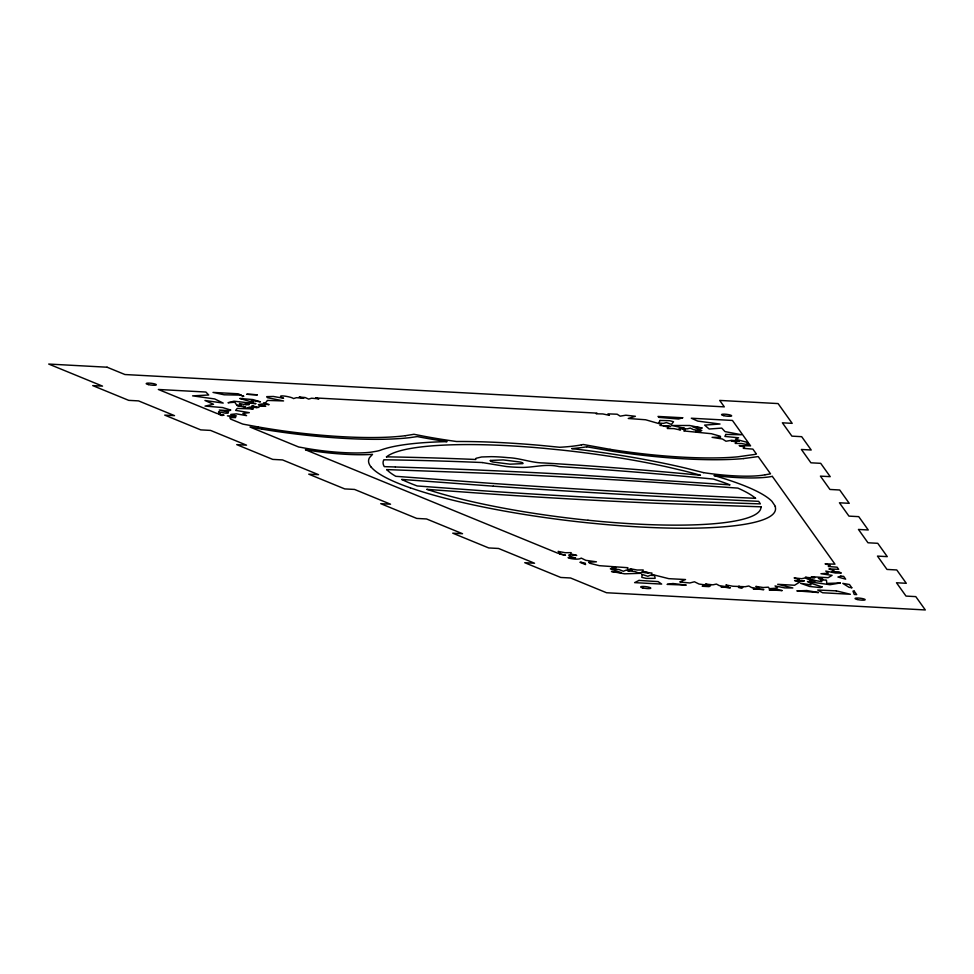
<?xml version="1.0" encoding="UTF-8"?>
<svg xmlns="http://www.w3.org/2000/svg" width="974" height="974" viewBox="0 0 974 974"><rect width="100%" height="100%" fill="white"/><g stroke="black" fill="none" stroke-linecap="round" stroke-linejoin="round"><path stroke-width="1.46" d="M490.409 460.446L503.168 459.911L520.286 462.053A7.049 1.23 6.9 0 1 522.843 463.636L510.084 464.172L492.966 462.017A7.049 1.23 6.9 0 1 490.433 460.459M581.405 444.85L583.28 444.497L610.065 449.331M772.175 476.383L769.789 476.81A65.915 11.554 6.9 0 1 713.991 475.531A203.895 35.758 6.9 0 1 771.968 501.367L775.146 506.03A7.208 1.266 6.9 0 1 775.353 506.541M765.101 474.788L770.531 473.851L758.21 456.575L743.503 458.571M764.931 474.813L762.472 475.239A57.576 10.093 6.9 0 1 703.484 472.621M405.367 435.707L413.962 434.282L424.591 436.364A123.369 21.635 6.9 0 0 453.969 441.149L456.526 441.502A203.761 35.734 6.9 0 1 503.655 442.732A206.184 36.16 6.9 0 1 541.398 445.471L559.709 447.273A127.35 22.329 6.9 0 0 581.454 444.862M700.83 430.715L695.57 430.995L696.386 431.847L701.791 430.471L692.453 426.661L702.23 428.036L689.677 425.504L671.731 425.492L684.503 428.268L681.739 428.414L687.084 428.913L690.274 428.073L693.537 429.668L700.903 430.691M761.157 506.821L659.422 503.363A1387.78 243.366 6.9 0 1 491.919 494.074L426.892 489.362M395.371 466.972L384.28 466.643A190.1 33.335 6.9 0 1 383.853 459.789A851.617 149.351 6.9 0 1 482.349 462.54M386.617 469.59L493.818 473.51A1644.088 288.316 6.9 0 1 669.735 483.287L737.878 488.108A189.638 33.262 6.9 0 1 755.641 498.323L711.677 496.314A2140.219 375.319 6.9 0 1 488.218 483.141L395.785 476.31A190.222 33.359 6.9 0 1 386.727 469.626M493.27 486.16L401.629 479.415A188.956 33.14 6.9 0 0 417.201 485.965L484.041 490.859A1373.523 240.87 6.9 0 0 656.013 500.429L760.365 503.887L758.685 501.342L714.977 499.248A2153.502 377.656 6.9 0 1 493.282 486.172M587.992 520.238L600.654 521.455A191.574 33.591 6.9 0 0 635.705 524A190.222 33.359 6.9 0 0 760.974 506.797M261.702 429.096L249.977 427.026L298.787 447.042A4.249 0.743 6.9 0 1 300.479 447.297L305.617 448.247A58.489 10.251 6.9 0 0 371.216 452.143L376.122 451.315A52.73 9.241 6.9 0 0 380.457 450.207A205.709 36.075 6.9 0 1 447.103 441.624A134.534 23.595 6.9 0 1 417.31 436.583L410.346 437.582A139.452 24.46 6.9 0 1 261.702 429.084M586.725 446.786L611.027 450.999A136.871 24.009 6.9 0 0 743.515 458.571M258.268 426.965L246.751 424.822A21.258 3.726 6.9 0 1 242.684 424.043L230.631 419.1L229.827 417.676L235.647 417.517L227.405 415.861L236.439 415.971L230.741 414.437L236.451 413.853L246.58 415.654L242.891 413.426L249.307 412.659L235.635 410.383L237.193 408.423L253.289 408.934L247.554 407.777L249.941 407.035L257.319 407.656L251.864 405.829L258.792 407.473L259.194 406.195L265.707 406.292L258.402 404.685L261.75 404.003L269.128 404.636L263.443 403.09L265.184 403.297L267.46 400.424L283.568 400.935L267.424 397.684L266.693 396.625L273.414 396.467L283.556 398.269C273.536 393.91 291.299 396.54 293.527 398.585L296.413 397.684L303.791 398.317L299.152 397.063L305.118 397.526L308.685 399.109L311.57 398.22L318.948 398.841L315.649 397.952L596.989 413.134L596.222 413.804L602.796 413.938L609.407 415.338L607.995 413.865L617.139 414.218L620.182 416.154L625.868 415.204L635.401 416.288L628.254 418.479L645.616 419.77L661.285 424.274L659.958 425.431L670.709 426.454L663.172 425.784L668.639 427.343L667.312 428.499L673.886 428.621L680.497 430.033L679.085 428.56L680.558 428.475L685.124 429.778L683.785 430.934L711.47 433.722L720.285 436.242L720.638 437.204L712.079 437.338L722.477 439.018L725.959 441.234L731.644 440.285L739.363 441.161L731.097 440.698L736.563 442.245L735.236 443.401L741.811 443.535L748.409 444.935L747.009 443.462L748.787 443.365L750.577 445.873L739.169 445.629L744.635 447.188L743.308 448.344L752.89 449.111L756.421 454.067A43.124 7.561 6.9 0 1 751.843 454.846L737.829 456.818A128.629 22.56 6.9 0 1 610.065 449.331M703.484 472.621L685.964 468.202A203.87 35.758 6.9 0 0 571.653 448.588A134.643 23.607 6.9 0 0 586.762 446.786M482.386 462.565L506.285 466.522A41.03 7.195 6.9 0 0 514.954 467.179A41.249 7.232 6.9 0 0 523.257 467.423C535.578 467.179 546.633 463.563 559.161 466.619A813.716 142.703 6.9 0 1 690.809 476.907L713.394 479.074A188.506 33.055 6.9 0 1 730.013 484.857L573.796 474.715A1685.945 295.658 6.9 0 0 395.407 466.996M410.285 487.852L405.695 486.196A204.004 35.77 6.9 0 1 371.63 467.581A7.281 1.278 6.9 0 1 371.106 467.021M370.984 466.887L370.936 466.826A204.82 35.916 6.9 0 1 369.536 457.622L372.518 454.334A66.816 11.712 6.9 0 1 305.41 449.744L557.737 553.183L560.342 552.94L558.102 551.394L565.078 552.708L571.19 552.648L570.715 553.926L576.73 555.423L569.473 554.912L568.743 555.204L570.009 555.192L569.534 556.471L575.561 557.968C557.42 555.752 577.594 561.377 581.186 558.065L585.812 560.33L596.441 561.815L588.673 562.217L589.623 563.24L599.327 565.675L627.901 567.708L627.378 569.108L632.065 570.277L630.141 568.719L637.118 570.021L643.23 569.973L642.755 571.239L648.769 572.749L641.513 572.225L651.959 573.029L651.484 574.307L668.773 578.666L685.538 579.542L679.755 581.868L680.388 582.087L689.848 582.963L694.438 581.782L699.064 584.047L709.693 585.532L702.23 586.263L709.06 586.64L710.618 585.63L705.419 584.059L712.895 584.826L716.438 584.071L719.348 585.642L726.251 586.665L728.126 586.482L725.886 584.948L732.862 586.251L745.147 586.725L748.811 585.995L751.599 587.553L757.273 588.418L759.355 587.992L755.836 586.397L763.19 587.517L768.401 587.164L769.326 588.6L776.059 589.976L769.156 589.879L782.195 590.585L770.215 588.613L777.581 588.089L775.061 585.946L784.74 587.894L792.86 587.955L777.69 584.315L794.565 585.252L799.678 582.099L794.577 580.528L804.378 580.857L797.377 580.565L799.216 579.493L794.114 577.911L801.602 578.702L805.255 577.972L808.992 579.676L810.49 578.812L805.388 577.229L812.876 578.02L815.007 577.594L811.305 576.742L828.18 577.692L832.088 575.342L820.936 573.735L828.302 573.211L825.782 571.068L835.461 573.016L841.317 573.065L838.967 571.86L832.161 571.628L834 570.545L828.911 568.974L838.638 569.315L837.129 567.197L828.338 566.503L830.177 565.419L825.088 563.849L834.962 564.153L772.309 476.335M775.158 506.517A204.832 35.916 6.9 0 1 640.575 527.007A206.245 36.172 6.9 0 1 602.845 524.268L588.637 522.904A205.222 35.989 6.9 0 1 410.431 487.852M386.532 456.867A190.295 33.372 6.9 0 1 508.489 445.715A191.708 33.615 6.9 0 1 543.589 448.284L562.29 450.134A189.078 33.153 6.9 0 1 668.456 467.216L684.101 470.905A183.83 32.239 6.9 0 1 692.502 473.06L700.464 475.227L689.75 474.216A830.323 145.613 6.9 0 0 543.821 462.967C531.694 462.942 520.213 458.109 508.051 457.658A41.225 7.232 6.9 0 0 491.298 456.66L481.606 456.976L476.201 458.243A21.111 3.701 6.9 0 0 475.872 459.484A858.155 150.495 6.9 0 0 386.398 456.843M587.992 520.262A190.563 33.42 6.9 0 1 427.002 489.362M405.342 435.695A131.125 22.999 6.9 0 1 258.268 426.953M228.184 412.148L228.086 413.195L225.335 413.171L218.578 411.807L220.307 413.305L217.068 413.536L158.348 389.466L205.891 392.035L208.704 395.006L192.584 395.858L214.73 398.95L223.204 403.078L204.954 400.497L213.513 404.283L205.027 406.085L222.571 407.558L230.765 410.042L229.511 410.687L219.284 410.054L228.184 412.148M642.122 574.465L641.829 577.363L646.2 578.398L655.149 578.337L654.589 575.597L650.242 575.281L647.844 576.267L642.122 574.465M738.925 586.324L738.499 587.48L741.531 588.235L742.76 587.517L738.925 586.324M725.825 434.428L724.899 436.425L738.609 437.789L735.467 439.237L748.239 442.586L732.436 420.451L691.309 418.223L697.761 421.109L720.017 424.031L704.628 425.102L709.157 429.01L721.746 428.097L725.009 431.604L741.506 434.745L725.825 434.428M659.958 420.464L658.789 422.996L663.245 423.41L666.447 422.582L671.403 424.396L673.57 421.742L669.576 420.671L659.958 420.464M239.969 398.476L251.828 402.043L252.997 401.97L251.268 400.46L260.411 401.848L252.85 399.559L239.969 398.476M242.94 395.907L242.088 396.649L243.792 396.284L242.94 395.907M685.964 585.082L667.093 584.376L672.924 583.511L685.964 585.082M638.993 580.419L634.61 582.622L661.675 584.083L658.132 581.612L638.993 580.419M822.056 586.896L820.534 587.614L809.625 586.47L800.555 583.28L810.989 584.875L810.1 583.45L811.415 583.402L822.056 586.896M640.271 572.736L639.114 573.211L635.097 571.604L627.597 570.715L630.02 570.484L626.014 570.192L623.372 571.275L618.965 569.51L610.321 568.865L621.339 572.663L611.477 571.482L624.638 573.82L641.111 573.309L640.271 572.736M614.667 567.124L611.295 568.475L615.97 568.025L614.667 567.124M840.83 576.133L837.944 577.034L845.663 579.153L843.667 576.365L840.83 576.133M682.677 417.761L678.574 419.027L658.899 417.371L658.022 416.434L682.677 417.761M249.052 404.563L246.215 404.867L239.458 403.492L241.187 405.001L236.889 405.294L234.783 402.25L228.013 402.737L233.943 401.191L256.004 403.626L244.973 402.968L249.052 404.563M223.789 415.168L221.926 415.533L218.432 414.096L223.789 415.168M840.197 582.988L829.982 584.717L807.458 581.563L810.526 582.257L809.638 580.833L815.396 580.65L810.843 579.956L821.8 581.575L820.912 580.151L825.587 580.005L826.463 580.2L826.792 583.414L840.197 582.988M724.79 586.811L723.353 586.945L730.39 587.785L721.052 586.945L724.79 586.811M257.306 394.811L246.909 394.251L257.306 394.811M806.837 590.548L796.854 590.865L818.489 592.545L806.837 590.548M756.08 588.759L753.194 588.856L763.847 589.599L756.08 588.759M854.186 591.108L852.968 591.133L854.271 594.469L856.682 594.603L854.186 591.108M565.431 555.241L559.356 553.853L565.431 555.241M241.187 395.127L224.203 394.799L213.002 392.412L238.106 393.776L241.187 395.127M581.222 562.315L579.932 562.29L585.557 564.591L585.264 563.179L581.222 562.315M836.264 590.865L817.734 590.037L822.64 592.764L850.363 594.262L836.264 590.865M107.079 367.21L48.7 364.057L102.526 386.13L92.725 385.607L128.726 400.363L138.527 400.886L174.529 415.642L164.728 415.119L200.729 429.875L210.53 430.411L246.532 445.167L236.731 444.631L272.732 459.399L282.533 459.923L318.535 474.679L308.734 474.155L344.735 488.911L354.536 489.435L390.537 504.203L380.737 503.668L416.738 518.424L426.539 518.959L462.54 533.715L452.74 533.18L488.741 547.948L498.542 548.472L534.543 563.228L524.743 562.704L560.756 577.46L570.545 577.984L606.534 592.74L925.3 609.943L915.791 596.624L906.003 596.088L896.494 582.756L906.283 583.292L896.774 569.96L886.985 569.437L877.477 556.105L887.265 556.629L877.757 543.309L867.968 542.774L858.459 529.442L868.248 529.978L858.739 516.646L848.951 516.123L839.442 502.791L849.231 503.315L839.722 489.995L829.933 489.459L820.425 476.128L830.213 476.663L820.705 463.332L810.916 462.808L801.407 449.477L811.196 450L801.687 436.681L791.899 436.145L782.39 422.813L792.179 423.349L778.092 403.577L719.713 400.424L724.303 406.864L124.928 374.527L107.079 367.21M243.488 406.341L237.011 405.488L246.02 407.473L243.488 406.341M822.969 579.408L818.489 578.386L822.969 579.408M851.8 587.772L849.072 587.334L842.79 583.377L849.486 584.522L851.8 587.772M857.193 599.497A5.126 0.901 6.9 0 0 865.18 599.777A5.126 0.901 6.9 0 0 857.948 598.024A5.126 0.901 6.9 0 0 857.193 599.497M642.803 587.931A5.126 0.901 6.9 0 0 650.79 588.199A5.126 0.901 6.9 0 0 643.571 586.458A5.126 0.901 6.9 0 0 642.803 587.931M723.682 415.63A5.126 0.901 6.9 0 0 731.669 415.898A5.126 0.901 6.9 0 0 724.449 414.157A5.126 0.901 6.9 0 0 723.682 415.63M148.34 384.584A5.126 0.901 6.9 0 0 156.339 384.852A5.126 0.901 6.9 0 0 149.107 383.111A5.126 0.901 6.9 0 0 148.34 384.584"/></g></svg>
